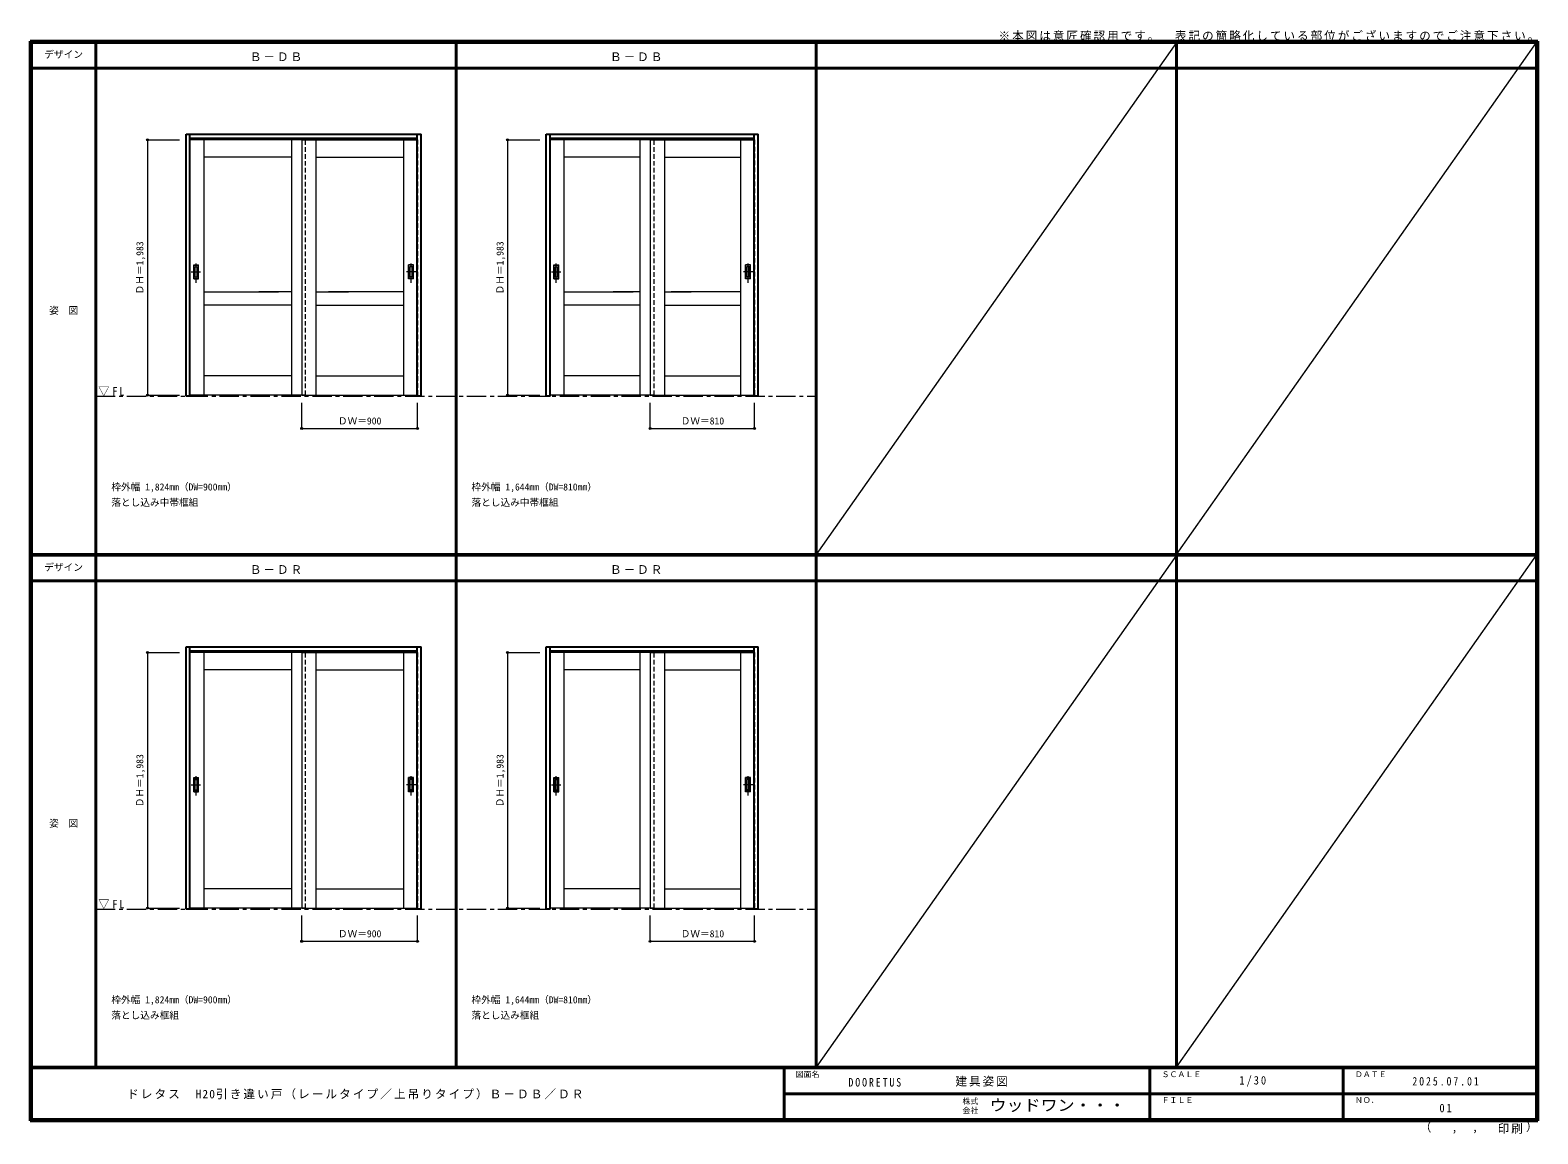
# Model space of a CAD drawing. Units: millimetres, scale not verified. Extents: x -6000 to 5700, y -4307 to 4260.
import ezdxf
from ezdxf.enums import TextEntityAlignment as Align

# ---------------------------------------------------------------- set-up
doc = ezdxf.new("R2010")
doc.units = ezdxf.units.MM
doc.header["$LTSCALE"] = 30
doc.header["$PDMODE"] = 32
doc.header["$PDSIZE"] = 15
doc.linetypes.add('CHAIN1', pattern=[8, 5, -1, 1, -1])
doc.linetypes.add('DASHED1', pattern=[1.8, 1.2, -0.6])
for name, color, linetype, lineweight in [('0-1_通り芯', 7, 'CHAIN1', 18), ('0-2_扉', 7, 'Continuous', 18), ('0-4_枠', 3, 'Continuous', 25), ('0-6_引手', 7, 'Continuous', 18), ('0-B_寸法', 4, 'Continuous', 9), ('F-1_枠', 6, 'Continuous', 40), ('F-A_文字', 7, 'Continuous', 18)]:
    doc.layers.add(name, color=color, linetype=linetype, lineweight=lineweight)
doc.layers.add('0-A_文字', color=7, linetype='Continuous')
doc.styles.add('ＭＳ ゴシック', font='')
doc.styles.get('ＭＳ ゴシック').set_extended_font_data('MS Gothic')

msp = doc.modelspace()

# ---------------------------------------------------------------- linework, layer by layer
at = {"layer": '0-1_通り芯'}
for p, q in [((-5490, 1418), (100, 1418)), ((-5490, -2562.5), (100, -2562.5))]:
    msp.add_line(p, q, dxfattribs=at)
at = {"layer": '0-2_扉', "color": 4, "linetype": 'DASHED1', "lineweight": 9}
for p, q in [((-4763, 3409.5), (-4763, 1426.5)), ((-4760, 3409.5), (-4763, 3409.5)), ((-3893, 3409.5), (-3893, 3405.5)), ((-3863, 1426.5), (-3863, 3409.5)), ((-3863, 3409.5), (-3863, 3405.5)), ((-2996, 3409.5), (-2993, 3409.5)), ((-2993, 3409.5), (-2993, 1426.5)), ((-1968, 3409.5), (-1968, 1426.5)), ((-1965, 3409.5), (-1968, 3409.5)), ((-1188, 3409.5), (-1188, 3405.5)), ((-1158, 1426.5), (-1158, 3409.5)), ((-1158, 3409.5), (-1158, 3405.5)), ((-381, 3409.5), (-378, 3409.5)), ((-4763, 1426.5), (-4760, 1426.5)), ((-2993, 1426.5), (-2996, 1426.5)), ((-1968, 1426.5), (-1965, 1426.5)), ((-4763, -571), (-4763, -2554)), ((-4760, -571), (-4763, -571)), ((-3893, -571), (-3893, -575)), ((-3893, -571), (-3893, -575)), ((-3863, -2554), (-3863, -571)), ((-3863, -571), (-3863, -575)), ((-3863, -571), (-3863, -575)), ((-2996, -571), (-2993, -571)), ((-2993, -571), (-2993, -2554)), ((-1968, -571), (-1968, -2554)), ((-1965, -571), (-1968, -571)), ((-1188, -571), (-1188, -575)), ((-1188, -571), (-1188, -575)), ((-1158, -2554), (-1158, -571)), ((-1158, -571), (-1158, -575)), ((-1158, -571), (-1158, -575)), ((-381, -571), (-378, -571)), ((-4763, -2554), (-4760, -2554)), ((-2993, -2554), (-2996, -2554)), ((-1968, -2554), (-1965, -2554))]:
    msp.add_line(p, q, dxfattribs=at)
at = {"layer": '0-2_扉'}
for p, q in [((-3863, 3409.5), (-4760, 3409.5)), ((-4653, 3409.5), (-4653, 1426.5)), ((-3973, 3409.5), (-3973, 1426.5)), ((-3893, 3409.5), (-3893, 1426.5)), ((-3893, 3409.5), (-2996, 3409.5)), ((-3783, 3409.5), (-3783, 1426.5)), ((-3103, 3409.5), (-3103, 1426.5)), ((-1158, 3409.5), (-1965, 3409.5)), ((-1858, 3409.5), (-1858, 1426.5)), ((-1268, 3409.5), (-1268, 1426.5)), ((-1188, 3409.5), (-1188, 1426.5)), ((-1188, 3409.5), (-381, 3409.5)), ((-1078, 3409.5), (-1078, 1426.5)), ((-488, 3409.5), (-488, 1426.5)), ((-3973, 3274.5), (-4653, 3274.5)), ((-3783, 3274.5), (-3103, 3274.5)), ((-1268, 3274.5), (-1858, 3274.5)), ((-1078, 3274.5), (-488, 3274.5)), ((-4653, 2229.5), (-4071.5, 2229.5)), ((-3973, 2229.5), (-4225.5, 2229.5)), ((-3783, 2229.5), (-3530.5, 2229.5)), ((-3103, 2229.5), (-3684.5, 2229.5)), ((-1858, 2229.5), (-1321.5, 2229.5)), ((-1268, 2229.5), (-1475.5, 2229.5)), ((-1078, 2229.5), (-870.5, 2229.5)), ((-488, 2229.5), (-1024.5, 2229.5)), ((-3973, 2124.5), (-4653, 2124.5)), ((-3783, 2124.5), (-3103, 2124.5)), ((-1268, 2124.5), (-1858, 2124.5)), ((-1078, 2124.5), (-488, 2124.5)), ((-3973, 1576.5), (-4653, 1576.5)), ((-3783, 1576.5), (-3103, 1576.5)), ((-1268, 1576.5), (-1858, 1576.5)), ((-1078, 1576.5), (-488, 1576.5)), ((-3863, 1426.5), (-4760, 1426.5)), ((-3893, 1426.5), (-2996, 1426.5)), ((-1158, 1426.5), (-1965, 1426.5)), ((-1188, 1426.5), (-381, 1426.5)), ((-3863, -571), (-4760, -571)), ((-4653, -571), (-4653, -2554)), ((-3973, -571), (-3973, -2554)), ((-3893, -571), (-3893, -2554)), ((-3893, -571), (-2996, -571)), ((-3783, -571), (-3783, -2554)), ((-3103, -571), (-3103, -2554)), ((-1158, -571), (-1965, -571)), ((-1858, -571), (-1858, -2554)), ((-1268, -571), (-1268, -2554)), ((-1188, -571), (-1188, -2554)), ((-1188, -571), (-381, -571)), ((-1078, -571), (-1078, -2554)), ((-488, -571), (-488, -2554)), ((-3973, -706), (-4653, -706)), ((-3783, -706), (-3103, -706)), ((-1268, -706), (-1858, -706)), ((-1078, -706), (-488, -706)), ((-3973, -2404), (-4653, -2404)), ((-3783, -2404), (-3103, -2404)), ((-1268, -2404), (-1858, -2404)), ((-1078, -2404), (-488, -2404)), ((-3863, -2554), (-4760, -2554)), ((-3893, -2554), (-2996, -2554)), ((-1158, -2554), (-1965, -2554)), ((-1188, -2554), (-381, -2554))]:
    msp.add_line(p, q, dxfattribs=at)
at = {"layer": '0-2_扉', "color": 4, "linetype": 'DASHED1', "lineweight": 9}
for points in [[(-378, 3409.5), (-378, 1426.5), (-381, 1426.5)], [(-378, -571), (-378, -2554), (-381, -2554)]]:
    msp.add_lwpolyline(points, dxfattribs=at)
at = {"layer": '0-4_枠'}
for p, q in [((-4790, 1418), (-4790, 3453)), ((-4790, 3453), (-2966, 3453)), ((-4760, 1418), (-4760, 3453)), ((-4760, 3423), (-2996, 3423)), ((-2996, 1427.04), (-2996, 3453)), ((-2966, 1418), (-2966, 3453)), ((-1995, 1418), (-1995, 3453)), ((-1995, 3453), (-351, 3453)), ((-1965, 1418), (-1965, 3453)), ((-1965, 3423), (-381, 3423)), ((-381, 1427.04), (-381, 3453)), ((-351, 1418), (-351, 3453)), ((-4760, 1418), (-4790, 1418)), ((-2996, 1426.7), (-2996, 1427.04)), ((-1965, 1418), (-1995, 1418)), ((-381, 1426.7), (-381, 1427.04)), ((-4790, -2562.5), (-4790, -527.5)), ((-4790, -527.5), (-2966, -527.5)), ((-4760, -2562.5), (-4760, -527.5)), ((-4760, -557.5), (-2996, -557.5)), ((-2996, -2553.46), (-2996, -527.5)), ((-2966, -2562.5), (-2966, -527.5)), ((-1995, -2562.5), (-1995, -527.5)), ((-1995, -527.5), (-351, -527.5)), ((-1965, -2562.5), (-1965, -527.5)), ((-1965, -557.5), (-381, -557.5)), ((-381, -2553.46), (-381, -527.5)), ((-351, -2562.5), (-351, -527.5)), ((-4760, -2562.5), (-4790, -2562.5)), ((-2996, -2553.8), (-2996, -2553.46)), ((-1965, -2562.5), (-1995, -2562.5)), ((-381, -2553.8), (-381, -2553.46))]:
    msp.add_line(p, q, dxfattribs=at)
for points in [[(-2966, 1418), (-2996, 1418), (-2996, 1426.7)], [(-351, 1418), (-381, 1418), (-381, 1426.7)], [(-2966, -2562.5), (-2996, -2562.5), (-2996, -2553.8)], [(-351, -2562.5), (-381, -2562.5), (-381, -2553.8)]]:
    msp.add_lwpolyline(points, dxfattribs=at)
at = {"layer": '0-6_引手', "linetype": 'CHAIN1'}
for p, q in [((-4712, 2298.77), (-4712, 2469.62)), ((-3044, 2298.77), (-3044, 2469.62)), ((-1917, 2298.77), (-1917, 2469.62)), ((-429, 2298.77), (-429, 2469.62)), ((-4750.07, 2384), (-4677.56, 2384)), ((-3005.93, 2384), (-3078.44, 2384)), ((-1955.07, 2384), (-1882.56, 2384)), ((-390.93, 2384), (-463.44, 2384)), ((-4712, -1681.73), (-4712, -1510.88)), ((-3044, -1681.73), (-3044, -1510.88)), ((-1917, -1681.73), (-1917, -1510.88)), ((-429, -1681.73), (-429, -1510.88)), ((-4750.07, -1596.5), (-4677.56, -1596.5)), ((-3005.93, -1596.5), (-3078.44, -1596.5)), ((-1955.07, -1596.5), (-1882.56, -1596.5)), ((-390.93, -1596.5), (-463.44, -1596.5))]:
    msp.add_line(p, q, dxfattribs=at)
at = {"layer": '0-6_引手'}
for p, q in [((-4731, 2439), (-4693, 2439)), ((-4731, 2329), (-4731, 2439)), ((-4724.5, 2423), (-4699.5, 2423)), ((-4724.5, 2345), (-4724.5, 2423)), ((-4724.5, 2345), (-4699.5, 2345)), ((-4699.5, 2345), (-4699.5, 2423)), ((-4693, 2329), (-4693, 2439)), ((-3025, 2439), (-3063, 2439)), ((-3063, 2329), (-3063, 2439)), ((-3031.5, 2423), (-3056.5, 2423)), ((-3056.5, 2345), (-3056.5, 2423)), ((-3031.5, 2345), (-3056.5, 2345)), ((-3031.5, 2345), (-3031.5, 2423)), ((-3025, 2329), (-3025, 2439)), ((-1936, 2439), (-1898, 2439)), ((-1936, 2329), (-1936, 2439)), ((-1929.5, 2423), (-1904.5, 2423)), ((-1929.5, 2345), (-1929.5, 2423)), ((-1929.5, 2345), (-1904.5, 2345)), ((-1904.5, 2345), (-1904.5, 2423)), ((-1898, 2329), (-1898, 2439)), ((-410, 2439), (-448, 2439)), ((-448, 2329), (-448, 2439)), ((-416.5, 2423), (-441.5, 2423)), ((-441.5, 2345), (-441.5, 2423)), ((-416.5, 2345), (-441.5, 2345)), ((-416.5, 2345), (-416.5, 2423)), ((-410, 2329), (-410, 2439)), ((-4731, 2329), (-4693, 2329)), ((-3025, 2329), (-3063, 2329)), ((-1936, 2329), (-1898, 2329)), ((-410, 2329), (-448, 2329)), ((-4731, -1541.5), (-4693, -1541.5)), ((-4731, -1651.5), (-4731, -1541.5)), ((-4724.5, -1557.5), (-4699.5, -1557.5)), ((-4724.5, -1635.5), (-4724.5, -1557.5)), ((-4724.5, -1635.5), (-4699.5, -1635.5)), ((-4699.5, -1635.5), (-4699.5, -1557.5)), ((-4693, -1651.5), (-4693, -1541.5)), ((-3025, -1541.5), (-3063, -1541.5)), ((-3063, -1651.5), (-3063, -1541.5)), ((-3031.5, -1557.5), (-3056.5, -1557.5)), ((-3056.5, -1635.5), (-3056.5, -1557.5)), ((-3031.5, -1635.5), (-3056.5, -1635.5)), ((-3031.5, -1635.5), (-3031.5, -1557.5)), ((-3025, -1651.5), (-3025, -1541.5)), ((-1936, -1541.5), (-1898, -1541.5)), ((-1936, -1651.5), (-1936, -1541.5)), ((-1929.5, -1557.5), (-1904.5, -1557.5)), ((-1929.5, -1635.5), (-1929.5, -1557.5)), ((-1929.5, -1635.5), (-1904.5, -1635.5)), ((-1904.5, -1635.5), (-1904.5, -1557.5)), ((-1898, -1651.5), (-1898, -1541.5)), ((-410, -1541.5), (-448, -1541.5)), ((-448, -1651.5), (-448, -1541.5)), ((-416.5, -1557.5), (-441.5, -1557.5)), ((-441.5, -1635.5), (-441.5, -1557.5)), ((-416.5, -1635.5), (-441.5, -1635.5)), ((-416.5, -1635.5), (-416.5, -1557.5)), ((-410, -1651.5), (-410, -1541.5)), ((-4731, -1651.5), (-4693, -1651.5)), ((-3025, -1651.5), (-3063, -1651.5)), ((-1936, -1651.5), (-1898, -1651.5)), ((-410, -1651.5), (-448, -1651.5))]:
    msp.add_line(p, q, dxfattribs=at)
at = {"layer": '0-6_引手', "linetype": 'DASHED1'}
for p, q in [((-4696, 2333), (-4696, 2435)), ((-3060, 2333), (-3060, 2435)), ((-1901, 2333), (-1901, 2435)), ((-445, 2333), (-445, 2435)), ((-4728, 2333), (-4696, 2333)), ((-3028, 2333), (-3060, 2333)), ((-1933, 2333), (-1901, 2333)), ((-413, 2333), (-445, 2333)), ((-4696, -1647.5), (-4696, -1545.5)), ((-3060, -1647.5), (-3060, -1545.5)), ((-1901, -1647.5), (-1901, -1545.5)), ((-445, -1647.5), (-445, -1545.5)), ((-4728, -1647.5), (-4696, -1647.5)), ((-3028, -1647.5), (-3060, -1647.5)), ((-1933, -1647.5), (-1901, -1647.5)), ((-413, -1647.5), (-445, -1647.5))]:
    msp.add_line(p, q, dxfattribs=at)
for points in [[(-4728, 2333), (-4728, 2435), (-4696, 2435)], [(-3028, 2333), (-3028, 2435), (-3060, 2435)], [(-1933, 2333), (-1933, 2435), (-1901, 2435)], [(-413, 2333), (-413, 2435), (-445, 2435)], [(-4728, -1647.5), (-4728, -1545.5), (-4696, -1545.5)], [(-3028, -1647.5), (-3028, -1545.5), (-3060, -1545.5)], [(-1933, -1647.5), (-1933, -1545.5), (-1901, -1545.5)], [(-413, -1647.5), (-413, -1545.5), (-445, -1545.5)]]:
    msp.add_lwpolyline(points, dxfattribs=at)
at = {"layer": '0-B_寸法'}
for p, q in [((-5090, 3409.5), (-4840, 3409.5)), ((-5090, 3409.5), (-5090, 1426.5)), ((-2295, 3409.5), (-2045, 3409.5)), ((-2295, 3409.5), (-2295, 1426.5)), ((-5090, 1426.5), (-4840, 1426.5)), ((-2295, 1426.5), (-2045, 1426.5)), ((-3893, 1168), (-3893, 1368)), ((-2993, 1168), (-2993, 1368)), ((-1188, 1168), (-1188, 1368)), ((-378, 1168), (-378, 1368)), ((-3893, 1168), (-2993, 1168)), ((-1188, 1168), (-378, 1168)), ((-5090, -571), (-4840, -571)), ((-5090, -571), (-5090, -2554)), ((-2295, -571), (-2045, -571)), ((-2295, -571), (-2295, -2554)), ((-5090, -2554), (-4840, -2554)), ((-2295, -2554), (-2045, -2554)), ((-3893, -2812.5), (-3893, -2612.5)), ((-2993, -2812.5), (-2993, -2612.5)), ((-1188, -2812.5), (-1188, -2612.5)), ((-378, -2812.5), (-378, -2612.5)), ((-3893, -2812.5), (-2993, -2812.5)), ((-1188, -2812.5), (-378, -2812.5))]:
    msp.add_line(p, q, dxfattribs=at)
at = {"layer": '0-B_寸法', "color": 7}
for p in [(-5090, 3409.5), (-2295, 3409.5), (-5090, 1426.5), (-2295, 1426.5), (-3893, 1168), (-2993, 1168), (-1188, 1168), (-378, 1168), (-5090, -571), (-2295, -571), (-5090, -2554), (-2295, -2554), (-3893, -2812.5), (-2993, -2812.5), (-1188, -2812.5), (-378, -2812.5)]:
    msp.add_point(p, dxfattribs=at)
at = {"layer": 'F-1_枠'}
for p, q in [((-6000, 4175), (5700, 4175)), ((-6000, 4175), (-6000, -4205)), ((-6000, 4170), (5700, 4170)), ((-6000, 4165), (5700, 4165)), ((-5995, 4175), (-5995, -4205)), ((-5990, 4175), (-5990, -4205)), ((-5490, 4175), (-5490, -3790)), ((-2695, -3790), (-2695, 4175)), ((100, -3790), (100, 4175)), ((2895, -3790), (2895, 4175)), ((5690, 4175), (5690, -4205)), ((5695, 4175), (5695, -4205)), ((5700, 4175), (5700, -4205)), ((-6000, 3965), (5700, 3965)), ((-6000, 190.5), (5700, 190.5)), ((-6000, 187.5), (5700, 187.5)), ((-6000, 184.5), (5700, 184.5)), ((-6000, -15.5), (5700, -15.5)), ((5700, -3790), (-6000, -3790)), ((5700, -3795), (-6000, -3795)), ((-150, -3795), (-150, -4195)), ((2690, -3795), (2690, -4195)), ((4190, -3795), (4190, -4195)), ((-150, -3995), (5690, -3995.01)), ((5700, -4195), (-6000, -4195)), ((5700, -4200), (-6000, -4200)), ((5700, -4205), (-6000, -4205))]:
    msp.add_line(p, q, dxfattribs=at)
at = {"layer": 'F-A_文字'}
for p, q in [((2895, 4165), (100, 190.5)), ((2895, 190.5), (5690, 4165)), ((2895, 184.5), (100, -3790)), ((2895, -3790), (5690, 184.5))]:
    msp.add_line(p, q, dxfattribs=at)

# ---------------------------------------------------------------- texts
at = {"layer": '0-A_文字', "style": 'ＭＳ ゴシック'}
for s, p in [('枠外幅 1,824mm（DW=900mm）', (-5370, 670.5)), ('枠外幅 1,644mm（DW=810mm）', (-2575, 670.5)), ('落とし込み中帯框組', (-5370, 550.5)), ('落とし込み中帯框組', (-2575, 550.5)), ('枠外幅 1,824mm（DW=900mm）', (-5370, -3310)), ('枠外幅 1,644mm（DW=810mm）', (-2575, -3310)), ('落とし込み框組', (-5370, -3430)), ('落とし込み框組', (-2575, -3430))]:
    msp.add_text(s, height=54.99, dxfattribs=at).set_placement(p, align=Align.BOTTOM_LEFT)
at = {"layer": '0-A_文字', "char_height": 65.98, "attachment_point": 7, "style": 'ＭＳ ゴシック'}
for s, insert in [('\\T1.17;※本図は意匠確認用です。\u3000表記の簡略化している部位がございますのでご注意下さい。', (1515, 4175)), ('\\T1.17;Ｂ－ＤＢ', (-4295, 4020)), ('\\T1.17;Ｂ－ＤＢ', (-1500, 4020)), ('\\T1.26;\\W0.95;▽FL', (-5471.25, 1418)), ('\\T1.17;Ｂ－ＤＲ', (-4295, 39.5)), ('\\T1.17;Ｂ－ＤＲ', (-1500, 39.5)), ('\\T1.26;\\W0.95;▽FL', (-5471.25, -2562.5))]:
    msp.add_mtext(s, dxfattribs=dict(at, insert=insert))
at = {"layer": '0-B_寸法', "color": 7, "style": 'ＭＳ ゴシック'}
for p in [(-5105, 2208.75), (-2310, 2208.75), (-5105, -1771.75), (-2310, -1771.75)]:
    msp.add_text('ＤＨ＝1,983', height=54.99, rotation=90, dxfattribs=at).set_placement(p, align=Align.BOTTOM_LEFT)
for s, p in [('ＤＷ＝900', (-3611.75, 1183)), ('ＤＷ＝810', (-951.75, 1183)), ('ＤＷ＝900', (-3611.75, -2797.5)), ('ＤＷ＝810', (-951.75, -2797.5))]:
    msp.add_text(s, height=54.99, dxfattribs=at).set_placement(p, align=Align.BOTTOM_LEFT)
at = {"layer": 'F-A_文字', "style": 'ＭＳ ゴシック'}
for s, height, p in [('デザイン', 54.99, (-5890, 4027.5)), ('姿\u3000図', 54.99, (-5852.5, 2040.25)), ('デザイン', 54.99, (-5890, 47)), ('姿\u3000図', 54.99, (-5852.5, -1940.25)), ('図面名', 43.99, (-60, -3880)), ('ＳＣＡＬＥ', 43.99, (2780, -3880)), ('ＤＡＴＥ', 43.99, (4280, -3880)), ('株式', 43.99, (1235, -4089)), ('ＦＩＬＥ', 43.99, (2780, -4080)), ('ＮＯ．', 43.99, (4280, -4080)), ('会社', 43.99, (1235, -4161)), ('（', 65.98, (4784.03, -4308.31)), ('）', 65.98, (5608.4, -4304.13)), (',', 65.98, (5031.28, -4308.31)), (',', 65.98, (5190.2, -4305.53))]:
    msp.add_text(s, height=height, dxfattribs=at).set_placement(p, align=Align.BOTTOM_LEFT)
at = {"layer": 'F-A_文字', "style": 'ＭＳ ゴシック', "width": 1.1}
msp.add_text('ウッドワン・・・', height=87.98, dxfattribs=at).set_placement((1445, -4155), align=Align.BOTTOM_LEFT)
at = {"layer": 'F-A_文字', "char_height": 65.98, "attachment_point": 7, "style": 'ＭＳ ゴシック'}
for s, insert in [('\\T1.17;建具姿図', (1180.42, -3940)), ('\\T1.38;\\W0.9;1/30', (3383.75, -3940)), ('\\T1.18;ドレタス\u3000H20引き違い戸（レールタイプ／上吊りタイプ）Ｂ－ＤＢ／ＤＲ', (-5247.55, -4040)), ('\\T1.39;\\W0.85;DOORETUS', (350, -3940.79)), ('\\T1.39;\\W0.85;2025.07.01', (4726.25, -3932.5)), ('\\T1.36;\\W0.9;01', (4936.25, -4140)), ('\\T1.17;印刷', (5388.15, -4306.92))]:
    msp.add_mtext(s, dxfattribs=dict(at, insert=insert))

doc.saveas('drawing.dxf')
